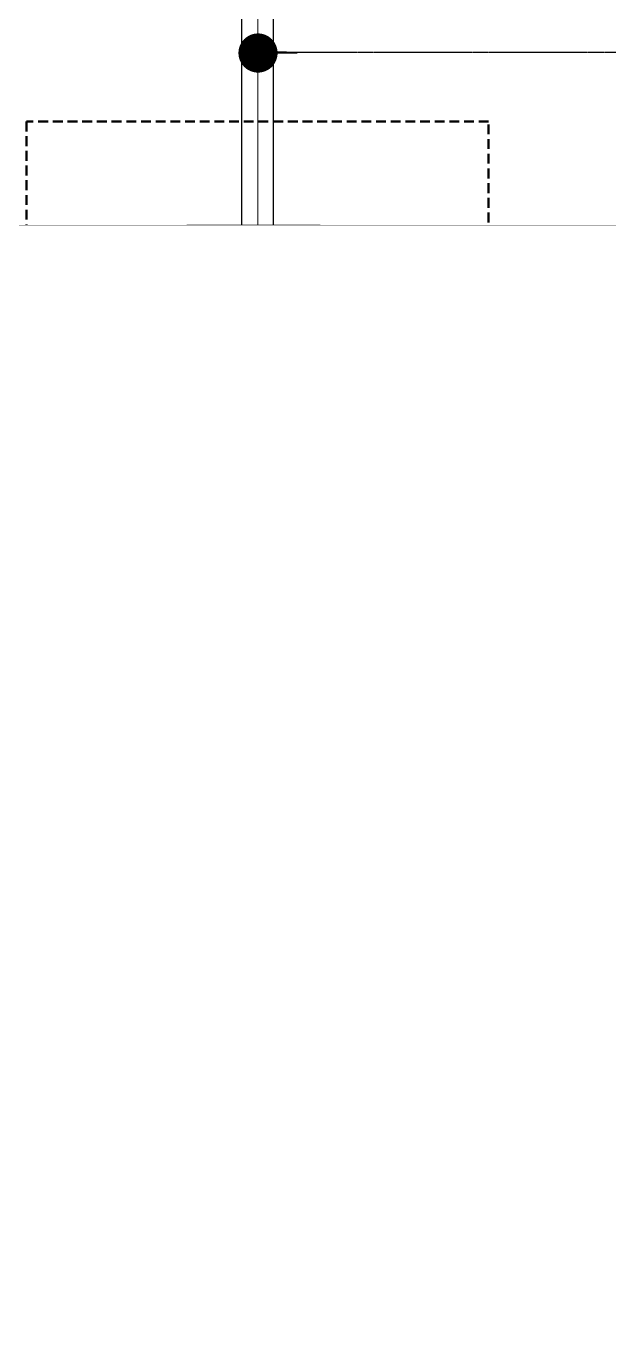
# Model space of a CAD drawing. Header units: centimetres. Extents: x -6122352 to 6876996, y -1694241 to 2592194.
# Drawn here: x 142010 to 145729, y -30747 to -22405 of the extents above; entities that cross this region are included whole.
import ezdxf
from ezdxf.xclip import XClip

# ---------------------------------------------------------------- set-up
doc = ezdxf.new("R2010")
doc.units = ezdxf.units.CM
doc.header["$MEASUREMENT"] = 0
doc.header["$XCLIPFRAME"] = 2
for name, pattern in [('DASHED2', [0.375, 0.25, -0.125]), ('XR-AR-END-SETTING OUT PLAN$0$23585-XR-AR-END-GROUND FLOOR$0$23261-XR-AR-SI-GF$0$HIDDEN', [0.375, 0.25, -0.125]), ('XR-AR-END-SETTING OUT PLAN$0$23585-XR-AR-END-GROUND FLOOR$0$945-4P-1-101-GROUND FLOOR PLAN$0$XR-MIDDLE-GROUND FLOOR PLAN$0$HIDDEN2', [0.1875, 0.125, -0.0625]), ('XR-AR-END-SETTING OUT PLAN$0$23585-XR-AR-END-GROUND FLOOR$0$XR-END-GROUND FLOOR PLAN$0$HIDDEN', [9.524999999999999, 6.35, -3.175]), ('XR-AR-END-SETTING OUT PLAN$0$23585-XR-AR-END-GROUND FLOOR$0$XR-END-GROUND FLOOR PLAN$0$HIDDEN2', [0.1875, 0.125, -0.0625]), ('XR-AR-MID-SETTING OUT FOR MASTER$0$23585-XR-AR-MID-GROUND FLOOR$0$23261-XR-AR-SI-GF$0$HIDDEN', [0.375, 0.25, -0.125]), ('XR-AR-MID-SETTING OUT FOR MASTER$0$23585-XR-AR-MID-GROUND FLOOR$0$945-4P-1-101-GROUND FLOOR PLAN$0$XR-MIDDLE-GROUND FLOOR PLAN$0$HIDDEN', [9.524999999999999, 6.35, -3.175]), ('XR-AR-MID-SETTING OUT FOR MASTER$0$23585-XR-AR-MID-GROUND FLOOR$0$945-4P-1-101-GROUND FLOOR PLAN$0$XR-MIDDLE-GROUND FLOOR PLAN$0$HIDDEN2', [0.1875, 0.125, -0.0625])]:
    doc.linetypes.add(name, pattern=pattern)
doc.layers.add('08-Compound Wall-4', color=7, linetype='Continuous', lineweight=25, true_color=0xff4405)
doc.layers.add('23585-XR-AR-DAMAC PLOT LIMITS$0$1-End units', color=7, linetype='Continuous', lineweight=5, true_color=0xf8991e)
for name, color, linetype, lineweight in [('23585-XR-AR-DAMAC PLOT LIMITS$0$1-Mid units', 41, 'Continuous', 5), ('@ Foundations', 4, 'DASHED2', 50), ('A-ANNO-TEXT', 3, 'Continuous', 25), ('XR-AR-END-SETTING OUT PLAN$0$23585-XR-AR-END-GROUND FLOOR$0$A-DOOR-FULL', 1, 'Continuous', 9), ('XR-AR-END-SETTING OUT PLAN$0$23585-XR-AR-END-GROUND FLOOR$0$A-FLOR-OVHD', 9, 'XR-AR-END-SETTING OUT PLAN$0$23585-XR-AR-END-GROUND FLOOR$0$23261-XR-AR-SI-GF$0$HIDDEN', 15), ('XR-AR-END-SETTING OUT PLAN$0$23585-XR-AR-END-GROUND FLOOR$0$A-GLAZ-SILL', 8, 'Continuous', 5), ('XR-AR-END-SETTING OUT PLAN$0$23585-XR-AR-END-GROUND FLOOR$0$A-GLAZ-WNDO', 232, 'Continuous', 9), ('XR-AR-END-SETTING OUT PLAN$0$23585-XR-AR-END-GROUND FLOOR$0$A-WALL', 7, 'Continuous', 30), ('XR-AR-END-SETTING OUT PLAN$0$23585-XR-AR-END-GROUND FLOOR$0$A-WALL-FNSH', 9, 'Continuous', 5), ('XR-AR-END-SETTING OUT PLAN$0$23585-XR-AR-END-GROUND FLOOR$0$S-COLS', 51, 'Continuous', 40), ('XR-AR-END-SETTING OUT PLAN$0$23585-XR-AR-END-GROUND FLOOR$0$S-COLS-PATT', 8, 'Continuous', 5), ('XR-AR-MID-SETTING OUT FOR MASTER$0$23585-XR-AR-MID-GROUND FLOOR$0$$A-GLAZ-WNDO', 232, 'Continuous', 9), ('XR-AR-MID-SETTING OUT FOR MASTER$0$23585-XR-AR-MID-GROUND FLOOR$0$$A-WALL', 1, 'Continuous', 5), ('XR-AR-MID-SETTING OUT FOR MASTER$0$23585-XR-AR-MID-GROUND FLOOR$0$A-DOOR', 31, 'Continuous', 5), ('XR-AR-MID-SETTING OUT FOR MASTER$0$23585-XR-AR-MID-GROUND FLOOR$0$A-DOOR-FULL', 1, 'Continuous', 9), ('XR-AR-MID-SETTING OUT FOR MASTER$0$23585-XR-AR-MID-GROUND FLOOR$0$A-FLOR-OVHD', 9, 'XR-AR-MID-SETTING OUT FOR MASTER$0$23585-XR-AR-MID-GROUND FLOOR$0$23261-XR-AR-SI-GF$0$HIDDEN', 15), ('XR-AR-MID-SETTING OUT FOR MASTER$0$23585-XR-AR-MID-GROUND FLOOR$0$A-FLOR-PATT', 8, 'Continuous', 5), ('XR-AR-MID-SETTING OUT FOR MASTER$0$23585-XR-AR-MID-GROUND FLOOR$0$A-GLAZ-SILL', 8, 'Continuous', 5), ('XR-AR-MID-SETTING OUT FOR MASTER$0$23585-XR-AR-MID-GROUND FLOOR$0$A-GLAZ-WNDO', 232, 'Continuous', 9), ('XR-AR-MID-SETTING OUT FOR MASTER$0$23585-XR-AR-MID-GROUND FLOOR$0$A-WALL', 7, 'Continuous', 30), ('XR-AR-MID-SETTING OUT FOR MASTER$0$23585-XR-AR-MID-GROUND FLOOR$0$A-WALL-FNSH', 9, 'Continuous', 5), ('XR-AR-MID-SETTING OUT FOR MASTER$0$23585-XR-AR-MID-GROUND FLOOR$0$S-COLS', 51, 'Continuous', 40)]:
    doc.layers.add(name, color=color, linetype=linetype, lineweight=lineweight)
for name, color, linetype in [('@MI-REF LAYER', 7, 'Continuous'), ('B_TH_4', 7, 'Continuous'), ('XR-AR-END-SETTING OUT PLAN$0$23585-XR-AR-END-GROUND FLOOR$0$A-Flor-Hral', 3, 'Continuous'), ('XR-AR-END-SETTING OUT PLAN$0$23585-XR-AR-END-GROUND FLOOR$0$A-Flor-Strs', 1, 'Continuous'), ('XR-AR-MID-SETTING OUT FOR MASTER$0$23585-XR-AR-MID-GROUND FLOOR$0$GS-HATCH-FLOOR TILE', 251, 'Continuous')]:
    doc.layers.add(name, color=color, linetype=linetype)

# ---------------------------------------------------------------- blocks, each defined once
blk = doc.blocks.new('23585-XR-AR-DAMAC PLOT LIMITS')
at = {"layer": '23585-XR-AR-DAMAC PLOT LIMITS$0$1-End units', "color": 251, "true_color": 0x636466}
blk.add_lwpolyline([(496519.7165000001, 2768974.1733), (496513.5336999996, 2768967.4255), (496495.8382999999, 2768983.638699999), (496502.0214999998, 2768990.3869)], close=True, dxfattribs=at)
at = {"layer": '23585-XR-AR-DAMAC PLOT LIMITS$0$1-Mid units', "color": 251, "true_color": 0x636466}
blk.add_lwpolyline([(496519.7165000001, 2768974.1733), (496502.0214999998, 2768990.3869), (496506.0749000004, 2768994.810699999), (496523.7701000003, 2768978.597100001)], close=True, dxfattribs=at)
blk = doc.blocks.new('A$Cf093b529')
at = {"layer": 'A-ANNO-TEXT'}
blk.add_blockref('23585-XR-AR-DAMAC PLOT LIMITS', (-495391.9901121984, -2768603.441896566), dxfattribs=at)
blk = doc.blocks.new('XR-AR-END-SETTING OUT PLAN$0$23585-XR-AR-END-GROUND FLOOR$0$XR-END-GROUND FLOOR PLAN$0$A$C69996ABC')
at = {"layer": 'XR-AR-END-SETTING OUT PLAN$0$23585-XR-AR-END-GROUND FLOOR$0$A-GLAZ-SILL'}
blk.add_line((0.2499999770720933, 0.9999993968456202), (0.249999977072207, 0.0999993968456252), dxfattribs=at)
at = {"layer": 'XR-AR-END-SETTING OUT PLAN$0$23585-XR-AR-END-GROUND FLOOR$0$A-GLAZ-WNDO'}
for p, q in [((-2.292778056300904e-08, 0.9999993968456202), (-2.292778056300904e-08, 0.9499993968456231)), ((0.2499999770720933, 0.9999993968456202), (-2.292778056300904e-08, 0.9999993968456202)), ((-2.292778056300904e-08, 0.9499993968456231), (0.1499999770722127, 0.9499993968456231)), ((-2.292778056300904e-08, 0.9499993968456231), (-2.292778056300904e-08, 0.1499993968456224)), ((0.1499999770722127, 0.9499993968456231), (0.1499999770722127, 0.9999993968456202)), ((0.1499999770722109, 0.999999396845622), (0.1499999770722127, 0.09999939684562342)), ((0.1499999770722127, 0.1499993968456224), (-2.292778056300904e-08, 0.1499993968456224)), ((-2.292787470992153e-08, 0.09999939684561099), (-2.292787470992153e-08, 0.1499993968456099)), ((0.249999977072207, 0.0999993968456252), (-2.292778056300904e-08, 0.0999993968456252)), ((0.1499999770722127, 0.0999993968456252), (0.1499999770722127, 0.1499993968456224))]:
    blk.add_line(p, q, dxfattribs=at)
blk.add_lwpolyline([(-2.292779299750691e-08, 0.9499993968456231), (-2.292779299750691e-08, 0.1499993968456224), (0.04999997707220416, 0.1499993968456224), (0.04999997707220416, 0.9499993968456231)], close=True, dxfattribs=at)
blk.add_lwpolyline([(0.04999997707215442, 0.0999993968456181), (-2.292784451185526e-08, 0.0999993968456181)], dxfattribs=at)
blk = doc.blocks.new('*U774')
for points in [[(91, -5.684341886080801e-14), (41, -5.684341886080801e-14), (41, 1021), (91, 1021)], [(0, 0), (38, -5.684341886080801e-14), (38, -50), (50, -50), (50, -122.2222222027232), (0, -122.2222222027232)], [(1100, 2.842170943040401e-14), (1062, -2.842170943040401e-14), (1062, -49.99999999999997), (1050, -49.99999999999997), (1050, -122.2222222027231), (1100, -122.2222222027231)]]:
    blk.add_lwpolyline(points, close=True)
at = {"color": 8, "linetype": 'XR-AR-END-SETTING OUT PLAN$0$23585-XR-AR-END-GROUND FLOOR$0$XR-END-GROUND FLOOR PLAN$0$HIDDEN2'}
blk.add_arc((41, -5.684341886080801e-14), 1021, 1.594950045944486e-15, 90, dxfattribs=at)
at = {"layer": 'XR-AR-END-SETTING OUT PLAN$0$23585-XR-AR-END-GROUND FLOOR$0$A-GLAZ-SILL', "linetype": 'XR-AR-END-SETTING OUT PLAN$0$23585-XR-AR-END-GROUND FLOOR$0$945-4P-1-101-GROUND FLOOR PLAN$0$XR-MIDDLE-GROUND FLOOR PLAN$0$HIDDEN2', "ltscale": 3}
blk.add_lwpolyline([(0, 0), (1100, 0), (1100, -122.2222222027231), (0, -122.2222222027231)], close=True, dxfattribs=at)
blk = doc.blocks.new('*U36')
at = {"linetype": 'XR-AR-END-SETTING OUT PLAN$0$23585-XR-AR-END-GROUND FLOOR$0$XR-END-GROUND FLOOR PLAN$0$HIDDEN', "ltscale": 0.2}
blk.add_lwpolyline([(672.4602830045783, 0, 0, 0, 0), (125, 0, 16.74478720384293, 16.74478720384293, 0), (62.5, -171.7173430863004, 16.74478720384293, 16.74478720384293, 0), (-62.5, 171.7173430863004, 16.74478720384293, 16.74478720384293, 0), (-125, 0, 0, 0, 0), (-771.7815950174963, 0, 0, 0, 0)], format="xyseb", dxfattribs=at)
blk = doc.blocks.new('XR-AR-END-SETTING OUT PLAN$0$23585-XR-AR-END-GROUND FLOOR$0$A$C75a8815d')
at = {"layer": 'XR-AR-END-SETTING OUT PLAN$0$23585-XR-AR-END-GROUND FLOOR$0$S-COLS', "color": 252, "lineweight": 30}
for points in [[(6049.942233800888, 3656.816101551056), (6049.942234039307, 2256.816101551056), (6249.942233562469, 2256.816101074219), (6249.942234039307, 3656.816101551056)], [(6049.980292320251, 1200.000025510788), (6049.980292320251, 2.503395080566406e-05), (6249.980292320251, 2.574920654296875e-05), (6249.98029255867, 1200.000025510788)]]:
    blk.add_lwpolyline(points, close=True, dxfattribs=at)
blk = doc.blocks.new('XR-AR-END-SETTING OUT PLAN')
at = {"layer": '08-Compound Wall-4', "ltscale": 100}
blk.add_lwpolyline([(9050.103267982602, 5499.998775005341), (9050.09251640737, 1499.998362064362), (9250.094742581248, 1499.998362064362), (9250.109640672803, 5500)], dxfattribs=at)
at = {"layer": 'XR-AR-END-SETTING OUT PLAN$0$23585-XR-AR-END-GROUND FLOOR$0$A-Flor-Hral', "color": 8}
for p, q in [((8050.101679697633, 11545.01038455963), (8050.101679816842, 12849.99880218506)), ((8000.101679816842, 11526.76096343994), (8000.101679638028, 12799.9988026619))]:
    blk.add_line(p, q, dxfattribs=at)
at = {"layer": 'XR-AR-END-SETTING OUT PLAN$0$23585-XR-AR-END-GROUND FLOOR$0$A-FLOR-OVHD', "color": 8, "ltscale": 5}
blk.add_lwpolyline([(8549.788042202592, 7912.670323371887), (9049.957647934556, 7912.670322418213), (9049.952654078603, 7412.671722888947), (8549.783047452569, 7412.671722888947)], close=True, dxfattribs=at)
for points in [[(9049.957647934556, 7912.670322418213), (8549.783047452569, 7412.671722888947)], [(8549.788042202592, 7912.670323371887), (9049.952654078603, 7412.671722888947)], [(8850.100989177823, 5750.000926971436), (9050.100988641381, 6550.001236915588)], [(8850.100989356637, 6550.001235961914), (9050.100988820195, 5750.000613689423)]]:
    blk.add_lwpolyline(points, dxfattribs=at)
at = {"layer": 'XR-AR-END-SETTING OUT PLAN$0$23585-XR-AR-END-GROUND FLOOR$0$A-Flor-Strs', "color": 8}
for p, q in [((7950.101679757237, 12799.99880218506), (7950.101679638028, 11508.51154327393)), ((8000.101679697633, 12469.9988026619), (7950.101679697633, 12469.9988026619)), ((8050.101679340005, 12469.9988026619), (9050.097712770104, 12469.99880218506)), ((8000.101679578424, 12189.9988026619), (7950.101679220796, 12189.99880313873)), ((8050.101679816842, 12189.99880218506), (9050.098278596997, 12189.99880218506)), ((8000.101679638028, 11909.9988026619), (7950.101679757237, 11909.99880218506)), ((8050.101679697633, 11909.99880218506), (9050.09884442389, 11909.99880218506)), ((8000.1016792804, 11629.99880218506), (7950.101679697633, 11629.9988026619)), ((8050.101679578424, 11629.9988026619), (8280.101679757237, 11629.9988026619))]:
    blk.add_line(p, q, dxfattribs=at)
at = {"layer": 'XR-AR-END-SETTING OUT PLAN$0$23585-XR-AR-END-GROUND FLOOR$0$A-Flor-Strs', "color": 8, "linetype": 'XR-AR-END-SETTING OUT PLAN$0$23585-XR-AR-END-GROUND FLOOR$0$XR-END-GROUND FLOOR PLAN$0$HIDDEN', "ltscale": 0.1}
for p, q in [((8280.101679757237, 11629.9988026619), (8413.821876481175, 11629.99880123138)), ((8500.024220243096, 11629.99880313873), (9050.1016792804, 11629.9988026619)), ((8000.101679101586, 9059.998802661896), (8000.101679816842, 11526.76096343994)), ((8050.101679995656, 9009.99880361557), (8050.101679697633, 11545.01038455963)), ((7950.101679638028, 11508.51154327393), (7950.101679220796, 8109.998775959015)), ((8000.101679101586, 11349.99880361557), (7950.101679578424, 11349.9988026619)), ((8050.101679816842, 11349.99880170822), (9050.101679578424, 11349.99880218506)), ((8000.101679936051, 11069.9988026619), (7950.101679638028, 11069.99880218506)), ((8050.101679161191, 11069.9988026619), (9050.101679518819, 11069.9988026619)), ((8000.101679876447, 10789.99880170822), (7950.101679697633, 10789.99880170822)), ((8050.101679161191, 10789.9988026619), (9050.101679936051, 10789.9988026619)), ((8000.101679340005, 10509.9988026619), (7950.101679697633, 10509.99880218506)), ((8050.1016792804, 10509.9988026619), (9050.10168005526, 10509.9988026619)), ((8000.101679936051, 10229.99880361557), (7950.101679161191, 10229.99880218506)), ((8050.101679697633, 10229.99880218506), (9030.10179080069, 10229.99880218506)), ((8000.1016792804, 9949.998801708221), (7950.101679161191, 9949.998803138733)), ((8050.101679876447, 9949.998803138733), (9030.102049306035, 9949.998802661896)), ((8050.10167939961, 9839.998801708221), (9030.10256792605, 9839.998803138733)), ((8000.101679101586, 9669.998802661896), (7950.101679220796, 9669.998802661896)), ((8050.101679995656, 9669.998802661896), (9030.10230870545, 9669.998801708221)), ((8000.101679638028, 9389.99880361557), (7950.101679816842, 9389.998801708221)), ((8050.101679220796, 9389.998803138733), (9030.10256780684, 9389.998802661896)), ((8000.1016792804, 9109.998802185059), (7950.101679697633, 9109.998802661896)), ((8050.101679518819, 9109.998801708221), (9030.102826371789, 9109.998802185059)), ((7950.101679816842, 9059.998802185059), (8000.101679101586, 9059.998802661896)), ((7950.101679757237, 9009.998802185059), (8050.101679995656, 9009.99880361557)), ((7950.101679220796, 8209.998776435852), (9050.101679340005, 8209.998775959015)), ((7950.101679578424, 8159.998775959015), (9050.101679757237, 8159.998775959015)), ((7950.101679697633, 8109.998775482178), (9050.101679220796, 8109.998776435852))]:
    blk.add_line(p, q, dxfattribs=at)
at = {"layer": 'XR-AR-END-SETTING OUT PLAN$0$23585-XR-AR-END-GROUND FLOOR$0$A-Flor-Strs', "color": 8}
for points in [[(8550.099979057908, 12189.9988026619), (8550.099979355931, 13299.9988026619), (7110.101679578424, 13299.9988026619)], [(8413.821876481175, 11629.99880123138), (8500.101679578424, 11629.99880218506)]]:
    blk.add_lwpolyline(points, dxfattribs=at)
at = {"layer": 'XR-AR-END-SETTING OUT PLAN$0$23585-XR-AR-END-GROUND FLOOR$0$A-Flor-Strs', "color": 8, "const_width": 19.99999999999999}
blk.add_lwpolyline([(8325.09997971356, 12329.9988026619), (8550.099979057908, 12189.9988026619), (8775.099979296327, 12329.9988026619)], dxfattribs=at)
at = {"layer": 'XR-AR-END-SETTING OUT PLAN$0$23585-XR-AR-END-GROUND FLOOR$0$A-WALL', "color": 8}
for p, q in [((8100.103449121118, 6650.001530170441), (9250.102083936334, 6650.001235961914)), ((8100.103448942304, 6649.995383739471), (8100.103448823094, 6549.995381832123)), ((8750.100989356637, 5750.00088596344), (8750.10135139525, 6650.001235485077)), ((9250.102083936334, 6650.001235961914), (9250.10342015326, 5500.000282287598)), ((8100.103448823094, 6549.995381832123), (8750.10098965466, 6549.995383262634)), ((8700.105231657624, 5750.00093126297), (8750.100989356637, 5750.00088596344)), ((8700.105231955647, 5500.000931739807), (8700.105231657624, 5750.00093126297)), ((9250.10342015326, 5500.000282287598), (8700.105231955647, 5500.000931739807)), ((9050.103268936276, 5500.000613689423), (9050.103544667363, 5500.000606536865))]:
    blk.add_line(p, q, dxfattribs=at)
for points in [[(9250.102083459496, 6650.001490592957), (9050.100989297032, 6650.001235485077), (9050.10098965466, 8750.000639915466), (6850.11106570065, 8750.002635478973), (6850.111066058278, 8700.0026679039), (6750.111065879464, 8700.002668380737), (6750.111065879464, 8750.000871658325), (6650.111065939069, 8750.000871658325), (6650.111065283418, 8850.002022743225), (6950.111065164208, 8850.002250671387), (6950.111065879464, 8899.99970960617), (7050.111065879464, 8899.99970817566), (7050.11106570065, 8850.002797603607), (9050.099628582597, 8850.000640392303), (9050.10098899901, 10349.9981546402), (7050.11106581986, 10349.99975156784), (7050.111065998673, 9799.999710083008), (6950.11106570065, 9799.999708652496), (6950.112433806062, 10550.00580835342), (7050.108891561627, 10550.00580835342), (7050.104876235127, 10449.99988079071), (9050.099116638303, 10449.9981546402), (9049.948119357228, 19523.36598014832), (9249.950268521905, 19523.36597967148)], [(3250.129348710179, 5499.998108386993), (7760.105232134461, 5500.00174665451), (7760.105232253671, 5750.00045633316), (3250.129348531365, 5749.997789859772)]]:
    blk.add_lwpolyline(points, close=True, dxfattribs=at)
for points in [[(9050.097692385316, 10449.99815511703), (9050.097612991929, 10349.99815368652)], [(9050.100989297032, 5750.000905513763), (8850.100989177823, 5750.000926971436), (8850.100989356637, 6550.001235961914), (9050.100988641381, 6550.001236915588), (9050.100989297032, 5750.000905513763)]]:
    blk.add_lwpolyline(points, dxfattribs=at)
at = {"layer": 'XR-AR-END-SETTING OUT PLAN$0$23585-XR-AR-END-GROUND FLOOR$0$A-WALL-FNSH', "color": 8}
for p, q in [((9030.101671114564, 8730.002635002136), (6870.111066117883, 8730.002635478973)), ((9030.100997403264, 6670.001235961914), (9030.101671114564, 8730.002635002136)), ((8080.103449121118, 6670.001235485077), (9030.100997403264, 6670.001235961914)), ((8080.103449121118, 6670.001235485077), (8080.103449121118, 6529.995382785797)), ((8080.103449121118, 6529.995382785797), (8730.100987806916, 6529.995383262634)), ((8730.100989297032, 5770.000855922699), (8730.100987806916, 6529.995383262634)), ((8680.105232074857, 5770.000784397125), (8730.100989297032, 5770.000855922699)), ((8680.105231896043, 5650.000813007355), (8680.105232074857, 5770.000784397125))]:
    blk.add_line(p, q, dxfattribs=at)
for points in [[(6981.517476037145, 9799.999709129333), (7070.111065760255, 9799.999709129333), (7070.111065641046, 10329.99975156784), (9030.101697996259, 10329.99975156784), (9030.103048160672, 8870.000639915466), (7070.11106581986, 8870.000638961792), (7070.111065879464, 8899.999708652496), (7050.110617592931, 8899.999709129333)], [(6850.11106570065, 7800.002666950226), (6870.111065641046, 7800.002668380737), (6870.111066237092, 7770.002596378326), (7470.109485939145, 7770.002596378326), (7470.10947497189, 5770.000277042389), (7780.105232134461, 5770.001747131348), (7780.105232253671, 5650.000813484192)]]:
    blk.add_lwpolyline(points, dxfattribs=at)
at = {"color": 8, "xscale": 1000.000000000054, "yscale": 1000.000000000054, "zscale": 1000.000000000054, "rotation": 90}
blk.add_blockref('XR-AR-END-SETTING OUT PLAN$0$23585-XR-AR-END-GROUND FLOOR$0$XR-END-GROUND FLOOR PLAN$0$A$C69996ABC', (8780.104629173875, 5500.000836372375), dxfattribs=at)
at = {"layer": 'XR-AR-END-SETTING OUT PLAN$0$23585-XR-AR-END-GROUND FLOOR$0$A-DOOR-FULL', "color": 8, "rotation": 270}
for p, xscale, yscale, zscale in [((7050.108891561627, 10550.00580835342), -0.8181818181818169, 0.8181818181818169, 0.8181818181818167), ((7050.111065879464, 8899.99970817566), -0.8181818181818169, 0.8181818181818169, 0.8181818181818167), ((6850.111066058278, 8700.0026679039), 0.8181818181818152, 0.8181818181818152, 0.8181818181818152)]:
    blk.add_blockref('*U774', p, dxfattribs=dict(at, xscale=xscale, yscale=yscale, zscale=zscale))
at = {"layer": 'XR-AR-END-SETTING OUT PLAN$0$23585-XR-AR-END-GROUND FLOOR$0$A-FLOR-OVHD', "color": 8, "xscale": -0.999999999999999, "rotation": 199.9831065219304}
blk.add_blockref('*U36', (8500.047801986337, 11709.97920942307), dxfattribs=at)
at = {"layer": 'XR-AR-END-SETTING OUT PLAN$0$23585-XR-AR-END-GROUND FLOOR$0$S-COLS-PATT', "color": 8}
blk.add_blockref('XR-AR-END-SETTING OUT PLAN$0$23585-XR-AR-END-GROUND FLOOR$0$A$C75a8815d', (3000.129344239831, 5499.998310089111), dxfattribs=at)
blk = doc.blocks.new('END UNIT')
at = {"xscale": 0.001, "yscale": 0.001, "zscale": 0.001}
blk.add_blockref('XR-AR-END-SETTING OUT PLAN', (-9.150201729830158, 0), dxfattribs=at)
blk = doc.blocks.new('XR-AR-MID-SETTING OUT FOR MASTER$0$23585-XR-AR-MID-GROUND FLOOR$0$945-4P-1-101-GROUND FLOOR PLAN$0$XR-MIDDLE-CAR PARK HATCH')
at = {"layer": 'XR-AR-MID-SETTING OUT FOR MASTER$0$23585-XR-AR-MID-GROUND FLOOR$0$A-FLOR-PATT'}
blk.add_lwpolyline([(9250.002853021142, 100.0129149327577), (9249.99679574091, 5500.000000009181), (15050.00005108526, 5502.664669244065), (15050.00005108526, 100.450321876061)], close=True, dxfattribs=at)
blk = doc.blocks.new('*U773')
for points in [[(91, -5.684341886080801e-14), (41, -5.684341886080801e-14), (41, 1021), (91, 1021)], [(0, 0), (38, -5.684341886080801e-14), (38, -50), (50, -50), (50, -122.2246979483663), (0, -122.2246979483663)], [(1100, 2.842170943040401e-14), (1062, -2.842170943040401e-14), (1062, -49.99999999999997), (1050, -49.99999999999997), (1050, -122.2246979483662), (1100, -122.2246979483662)]]:
    blk.add_lwpolyline(points, close=True)
at = {"color": 8, "linetype": 'XR-AR-MID-SETTING OUT FOR MASTER$0$23585-XR-AR-MID-GROUND FLOOR$0$945-4P-1-101-GROUND FLOOR PLAN$0$XR-MIDDLE-GROUND FLOOR PLAN$0$HIDDEN2'}
blk.add_arc((41, -5.684341886080801e-14), 1021, 1.594950045944486e-15, 90, dxfattribs=at)
at = {"layer": 'XR-AR-MID-SETTING OUT FOR MASTER$0$23585-XR-AR-MID-GROUND FLOOR$0$A-GLAZ-SILL', "linetype": 'XR-AR-MID-SETTING OUT FOR MASTER$0$23585-XR-AR-MID-GROUND FLOOR$0$945-4P-1-101-GROUND FLOOR PLAN$0$XR-MIDDLE-GROUND FLOOR PLAN$0$HIDDEN2', "ltscale": 3}
blk.add_lwpolyline([(0, 0), (1100, 0), (1100, -122.2246979483662), (0, -122.2246979483662)], close=True, dxfattribs=at)
blk = doc.blocks.new('XR-AR-MID-SETTING OUT FOR MASTER$0$23585-XR-AR-MID-GROUND FLOOR$0$945-4P-1-101-GROUND FLOOR PLAN$0$XR-MIDDLE-GROUND FLOOR PLAN$0$A$C70344426')
at = {"layer": 'XR-AR-MID-SETTING OUT FOR MASTER$0$23585-XR-AR-MID-GROUND FLOOR$0$A-GLAZ-SILL'}
blk.add_line((0.2499999770719823, 2.649999396845162), (0.2499999770722034, -6.03154830969288e-07), dxfattribs=at)
at = {"layer": 'XR-AR-MID-SETTING OUT FOR MASTER$0$23585-XR-AR-MID-GROUND FLOOR$0$A-GLAZ-WNDO'}
for p, q in [((-2.292779743839901e-08, 2.649999396845162), (-2.292779743839901e-08, 2.599999396845165)), ((-2.292779743839901e-08, 2.649999396845162), (0.2499999770719823, 2.649999396845162)), ((-2.292779743839901e-08, 2.599999396845165), (0.14999997707221, 2.599999396845165)), ((0.14999997707221, 2.599999396845165), (0.14999997707221, 2.649999396845162)), ((0.14999997707221, 2.599999396845165), (0.1499999770722091, -6.031548327456449e-07)), ((-2.29277832275443e-08, 1.799999396845166), (-2.29277832275443e-08, 1.749999396845167)), ((0.14999997707221, 1.799999396845166), (-2.29277832275443e-08, 1.799999396845166)), ((0.14999997707221, 1.749999396845167), (0.14999997707221, 1.799999396845166)), ((-2.29277832275443e-08, 1.749999396845167), (0.14999997707221, 1.749999396845167)), ((-2.29277832275443e-08, 0.8999993968451641), (-2.292778233936588e-08, 0.8499993968451669)), ((0.14999997707221, 0.8999993968451641), (-2.29277832275443e-08, 0.8999993968451641)), ((-2.292778233936588e-08, 0.8499993968451669), (0.14999997707221, 0.8499993968451669)), ((-2.292778233936588e-08, 0.8499993968451669), (-2.292778233936588e-08, 0.04999939684516619)), ((0.14999997707221, 0.8499993968451669), (0.14999997707221, 0.8999993968451641)), ((0.1499999770722091, 0.04999939684516619), (-2.292778233936588e-08, 0.04999939684516619)), ((-2.29278782626352e-08, -6.031548451801427e-07), (-2.29278782626352e-08, 0.04999939684515198)), ((0.1499999770722091, -6.03154830969288e-07), (0.1499999770722091, 0.04999939684516619)), ((0.2499999770722034, -6.03154830969288e-07), (-2.292778233936588e-08, -6.03154830969288e-07))]:
    blk.add_line(p, q, dxfattribs=at)
blk.add_lwpolyline([(0.04999997707220061, 1.799999396845166), (0.04999997707219972, 2.599999396845165), (-2.292779743839901e-08, 2.599999396845165), (-2.292779566204217e-08, 0.8999993968451641), (0.0499999770722015, 0.8999993968451641), (0.04999997707220061, 1.749999396845167)], dxfattribs=at)
blk.add_lwpolyline([(-2.292779566204217e-08, 0.8499993968451669), (-2.292779655022059e-08, 0.04999939684516619), (0.04999997707220061, 0.04999939684516619), (0.0499999770722015, 0.8499993968451669)], close=True, dxfattribs=at)
blk = doc.blocks.new('XR-AR-MID-SETTING OUT FOR MASTER$0$23585-XR-AR-MID-GROUND FLOOR$0$945-4P-1-101-GROUND FLOOR PLAN$0$XR-MIDDLE-GROUND FLOOR PLAN$0$A$C2DB306E2')
at = {"layer": 'XR-AR-MID-SETTING OUT FOR MASTER$0$23585-XR-AR-MID-GROUND FLOOR$0$A-DOOR-FULL'}
for p, q in [((0.1500002073711251, 1.24999990754791), (0.05000020737113076, 1.24999990754791)), ((0.05000020737113076, 1.24999990754791), (0.05000020737113076, 1.199999907547909)), ((0.05000020737113076, 1.199999907547909), (0.1500002073711251, 1.199999907547909)), ((0.1500002073711251, 1.199999907547909), (0.1500002073711251, 1.24999990754791)), ((2.073711318217875e-07, 0.7999999075479082), (2.073711318217875e-07, -9.245209264818754e-08)), ((2.073711318217875e-07, 0.7999999075479082), (0.04000020737113097, 0.7999999075479082)), ((0.04000020737113097, 0.7999999075479082), (0.04000020737113452, -9.245209264818754e-08)), ((0.05000020737113253, 0.3499999075479089), (0.05000020737113253, 0.3999999075479096)), ((0.05000020737113253, 0.3999999075479096), (0.1500002073711322, 0.399999907547908)), ((0.1500002073711322, 0.3499999075479073), (0.05000020737113253, 0.3499999075479089)), ((0.1500002073711322, 0.399999907547908), (0.1500002073711322, 0.3499999075479073)), ((2.073711318217875e-07, -9.245209264818754e-08), (0.04000020737113452, -9.245209264818754e-08))]:
    blk.add_line(p, q, dxfattribs=at)
at = {"layer": 'XR-AR-MID-SETTING OUT FOR MASTER$0$23585-XR-AR-MID-GROUND FLOOR$0$A-GLAZ-SILL', "linetype": 'XR-AR-MID-SETTING OUT FOR MASTER$0$23585-XR-AR-MID-GROUND FLOOR$0$945-4P-1-101-GROUND FLOOR PLAN$0$XR-MIDDLE-GROUND FLOOR PLAN$0$HIDDEN2', "ltscale": 3}
for p, q in [((0.05000020737113076, 1.199999907547909), (0.05000020737113431, 0.399999907547908)), ((0.1500002073711251, 1.199999907547909), (0.1500002073711304, 0.3999999075479083))]:
    blk.add_line(p, q, dxfattribs=at)
blk = doc.blocks.new('XR-AR-MID-SETTING OUT FOR MASTER$0$23585-XR-AR-MID-GROUND FLOOR$0$945-4P-1-101-GROUND FLOOR PLAN$0$XR-MIDDLE-GROUND FLOOR PLAN$0$WRFWF')
at = {"layer": 'XR-AR-MID-SETTING OUT FOR MASTER$0$23585-XR-AR-MID-GROUND FLOOR$0$A-FLOR-OVHD', "linetype": 'XR-AR-MID-SETTING OUT FOR MASTER$0$23585-XR-AR-MID-GROUND FLOOR$0$945-4P-1-101-GROUND FLOOR PLAN$0$XR-MIDDLE-GROUND FLOOR PLAN$0$HIDDEN', "ltscale": 0.1}
for p, q in [((9250.00889430586, 14089.9999996908), (9250.008894346622, 9909.449274283641)), ((10350.00889432596, 14089.44927426482), (9250.008894305867, 14089.44927426484)), ((10350.00889432159, 13809.44927426483), (9250.008894308598, 13809.44927426484)), ((10350.00889431722, 13529.44927426483), (9250.008894311328, 13529.44927426484)), ((10350.00889431286, 13249.44927426483), (9250.008894314058, 13249.44927426484)), ((10350.00889431286, 12969.44927426484), (9250.008894314054, 12969.44927426485)), ((10350.00889431285, 12689.44927426484), (9250.00889431405, 12689.44927426486)), ((10350.00889431285, 12409.44927426485), (9250.008894314047, 12409.44927426486)), ((10350.00889431284, 12129.44927426485), (9250.008894314044, 12129.44927426487)), ((10350.00889431284, 11849.44927426486), (9250.00889431404, 11849.44927426487)), ((10350.00889431284, 11569.44927426486), (9250.008894314036, 11569.44927426488)), ((10350.00889431283, 11289.44927426487), (9250.00889431403, 11289.44927426488)), ((10350.00889431283, 11009.44927426487), (9250.008894314027, 11009.44927426489)), ((10350.00889432794, 11009.4492742833), (10350.00889432794, 9909.449274272882)), ((10350.00889432794, 9909.449274272882), (9250.008894346622, 9909.449274283641))]:
    blk.add_line(p, q, dxfattribs=at)
blk.add_lwpolyline([(10350.00889430916, 14369.99999969173), (10350.00889431698, 11009.4492742833)], dxfattribs=at)
blk = doc.blocks.new('XR-AR-MID-SETTING OUT FOR MASTER$0$23585-XR-AR-MID-GROUND FLOOR$0$A$C08698786')
at = {"layer": 'XR-AR-MID-SETTING OUT FOR MASTER$0$23585-XR-AR-MID-GROUND FLOOR$0$S-COLS', "color": 252, "lineweight": 30}
for points in [[(-100.029412984848, 9156.81441116333), (-100.029412984848, 7756.814410686493), (99.97058701515198, 7756.81441116333), (99.97058701515198, 9156.814410686493)], [(-99.99135446548462, 6699.998335123062), (-99.99135446548462, 5499.998335123062), (100.0086455345154, 5499.998334884644), (100.0086455345154, 6699.998334646225)]]:
    blk.add_lwpolyline(points, close=True, dxfattribs=at)
blk = doc.blocks.new('XR-AR-MID-SETTING OUT FOR MASTER')
at = {"layer": 'XR-AR-MID-SETTING OUT FOR MASTER$0$23585-XR-AR-MID-GROUND FLOOR$0$A-WALL', "color": 8}
for points in [[(99.99999931454659, 19472.65428209305), (-99.99999925494194, 19472.65428256989), (-99.998236566782, 5500.00000667572), (100.0017631351948, 5500.000006198883), (99.9995484650135, 8850.141927242279), (1100.048611491919, 8850.10940027237), (1100.048611015081, 8950.109399795532), (100.03925588727, 8950.072475910187), (100.0088088810444, 10949.9982419014), (2099.951952844858, 10949.99824142456), (2099.998660355806, 9950.143901348114), (2199.988806992769, 9950.143900871277), (2200.057162195444, 11149.97698402405), (2100.075846284628, 11149.97698354721), (2100.039519578218, 11049.97698402405), (100.0088088810444, 11049.99824142456)], [(2200.013650625944, 13652.63605213165), (2200.017217665911, 13652.6360502243), (2200.024336546659, 13852.63604974747), (1199.974533885717, 13852.65850543976), (1199.974534541368, 13752.66171360016), (1850.013650208712, 13752.64729642868), (1850.013650685549, 13102.64278697968), (2100.128742069006, 13102.63829755783), (2100.128742545843, 12652.63829708099), (1949.986809521914, 12652.64009141922), (1949.9868093431, 12552.35255002975), (2100.055755704641, 12552.35255050659), (2100.016017049551, 12049.97720527649), (2199.959899276495, 12049.97720527649), (2199.999632865191, 13202.6360502243), (2050.003180772066, 13202.63829612732), (2050.012347489595, 13652.63829517365), (2200.019845813513, 13652.63604927063)], [(2100.104106515646, 8950.142809391022), (2099.943570882082, 9050.155592918396), (2199.988806694746, 9050.153767585754), (2199.989685982466, 8950.146322250366), (2300.031373292208, 8950.151598453522), (2300.031373888254, 8850.08178806305), (2000.048611432314, 8850.14280796051), (2000.048610955477, 8950.14280796051)], [(99.9999164044857, 5750.000005722046), (399.9999158680439, 5750.00000667572), (399.9998005926609, 5499.999855995178), (99.99991658329964, 5500.000007152557)]]:
    blk.add_lwpolyline(points, close=True, dxfattribs=at)
blk.add_lwpolyline([(2100.039519578218, 11049.97698402405), (2100.039519578218, 10949.99824142456)], dxfattribs=at)
at = {"layer": 'XR-AR-MID-SETTING OUT FOR MASTER$0$23585-XR-AR-MID-GROUND FLOOR$0$A-WALL-FNSH', "color": 8}
for points in [[(2080.02239587903, 10929.99824142456), (119.995479375124, 10929.99824142456), (119.9793129861355, 8972.785739421844), (1100.04861047864, 8972.787498474121), (1100.048610597849, 8952.787498474121)], [(2099.966006189585, 9949.988984107971), (2079.984055787325, 9949.990225315094), (2080.02239587903, 10929.99824142456)]]:
    blk.add_lwpolyline(points, dxfattribs=at)
at = {"layer": '08-Compound Wall-4', "ltscale": 100}
blk.add_blockref('XR-AR-MID-SETTING OUT FOR MASTER$0$23585-XR-AR-MID-GROUND FLOOR$0$945-4P-1-101-GROUND FLOOR PLAN$0$XR-MIDDLE-CAR PARK HATCH', (-9150.000085264444, 0.1875896453857422), dxfattribs=at)
at = {"layer": 'XR-AR-MID-SETTING OUT FOR MASTER$0$23585-XR-AR-MID-GROUND FLOOR$0$$A-GLAZ-WNDO', "color": 8, "xscale": -1000.000000000001, "yscale": 1000.000000000001, "zscale": 1000.000000000001, "rotation": 270}
blk.add_blockref('XR-AR-MID-SETTING OUT FOR MASTER$0$23585-XR-AR-MID-GROUND FLOOR$0$945-4P-1-101-GROUND FLOOR PLAN$0$XR-MIDDLE-GROUND FLOOR PLAN$0$A$C70344426', (400.0005185902119, 5499.999113082886), dxfattribs=at)
at = {"layer": 'XR-AR-MID-SETTING OUT FOR MASTER$0$23585-XR-AR-MID-GROUND FLOOR$0$$A-WALL', "color": 8}
blk.add_blockref('XR-AR-MID-SETTING OUT FOR MASTER$0$23585-XR-AR-MID-GROUND FLOOR$0$945-4P-1-101-GROUND FLOOR PLAN$0$XR-MIDDLE-GROUND FLOOR PLAN$0$WRFWF', (-9150.000085562468, -796.7907695770264), dxfattribs=at)
at = {"layer": 'XR-AR-MID-SETTING OUT FOR MASTER$0$23585-XR-AR-MID-GROUND FLOOR$0$A-DOOR', "color": 8, "xscale": -1000.000000000001, "yscale": 1000.000000000001, "zscale": 1000.000000000001, "rotation": 270}
blk.add_blockref('XR-AR-MID-SETTING OUT FOR MASTER$0$23585-XR-AR-MID-GROUND FLOOR$0$945-4P-1-101-GROUND FLOOR PLAN$0$XR-MIDDLE-GROUND FLOOR PLAN$0$A$C2DB306E2', (750.048703700304, 8800.109192848206), dxfattribs=at)
at = {"layer": 'XR-AR-MID-SETTING OUT FOR MASTER$0$23585-XR-AR-MID-GROUND FLOOR$0$A-DOOR-FULL', "color": 8, "xscale": 0.8181820445283869, "yscale": 0.8181820445283869, "zscale": 0.8181820445283869, "rotation": 90}
for p in [(2100.065477222204, 11149.97698354721), (2099.986753255129, 9050.14365196228)]:
    blk.add_blockref('*U773', p, dxfattribs=at)
at = {"layer": 'XR-AR-MID-SETTING OUT FOR MASTER$0$23585-XR-AR-MID-GROUND FLOOR$0$GS-HATCH-FLOOR TILE', "color": 8}
blk.add_blockref('XR-AR-MID-SETTING OUT FOR MASTER$0$23585-XR-AR-MID-GROUND FLOOR$0$A$C08698786', (-1.490116119384766e-07, 0), dxfattribs=at)
blk = doc.blocks.new('MID UNIT')
at = {"xscale": 0.001, "yscale": 0.001, "zscale": 0.001}
blk.add_blockref('XR-AR-MID-SETTING OUT FOR MASTER', (0, 0), dxfattribs=at)
blk = doc.blocks.new('TH_4')
at = {"xscale": -1}
blk.add_blockref('END UNIT', (495826.3053798428, 2769130.514097063), dxfattribs=at)
blk.add_blockref('MID UNIT', (495826.3053798475, 2769130.514097063), dxfattribs=at)
blk = doc.blocks.new('A$C780da55d')
at = {"layer": 'B_TH_4', "xscale": 1.000039159572381, "yscale": 1.000039159572381, "zscale": 1.000039159572381}
blk.add_blockref('TH_4', (-495814.0704651335, -2769239.302089663), dxfattribs=at)
blk = doc.blocks.new('23585-XR-AR-MALDIVE-2$0$TH_4')
blk.add_blockref('A$C780da55d', (495794.655359471, 2769130.864096801))
at = {"layer": '@ Foundations', "linetype": 'DASHED2', "ltscale": 0.25}
blk.add_lwpolyline([(495827.7803292943, 2769140.401759291), (495824.8303292943, 2769140.401759291), (495824.8303292943, 2769135.35175929), (495827.7803292943, 2769135.35175929)], close=True, dxfattribs=at)
blk = doc.blocks.new('_Dot')
at = {"color": 0, "linetype": 'ByBlock', "lineweight": -2}
blk.add_line((-0.5, 0), (-1, 0), dxfattribs=at)
at = {"color": 0, "linetype": 'ByBlock', "const_width": 0.5}
blk.add_lwpolyline([(-0.25, 0, 1), (0.25, 0, 1)], format="xyb", close=True, dxfattribs=at)

msp = doc.modelspace()

# ---------------------------------------------------------------- hatches: boundary and pattern name
at = {"layer": '@MI-REF LAYER'}
h = msp.add_hatch(dxfattribs=at)
h.set_pattern_fill('ANSI31', color=256, scale=1999.999998458916, angle=186.7183412143764)
h.set_pattern_definition([(231.7183412143764, (-2377109729.195271, -1504175463.930205), (196.2436825049419, -154.8819453021617), [])])
h.paths.add_polyline_path([(173637.0869775118, -37949.32877335549), (167386.8413807879, -37949.37531380878), (167386.9737882378, -37648.74568145981), (143585.5400450877, -37648.92291633073), (143585.6769294339, -37949.55254705408), (137335.4313334406, -37949.59908999035), (137335.3697368986, -23675.76798647625), (173636.9359965053, -23675.49767068315)])

# ---------------------------------------------------------------- block references
at = {"layer": '@MI-REF LAYER', "xscale": 1000, "yscale": 1000, "zscale": 1000, "rotation": 312.4882903633292}
msp.add_blockref('A$Cf093b529', (-891608.7329339073, 539022.7201118186), dxfattribs=at)

# ---------------------------------------------------------------- next in the draw order: block references
at = {"layer": '@MI-REF LAYER'}
ref = msp.add_blockref('23585-XR-AR-MALDIVE-2$0$TH_4', (495949172.1971557, 2769116030.608025), dxfattribs=dict(at, xscale=1000, yscale=1000, zscale=1000, rotation=180.0004266472492))
XClip(ref).set_block_clipping_path([(495793.21268222714, 2769130.5182449548), (495835.2553357263, 2769130.5117717395), (495835.2591759865, 2769154.440407738), (495826.3071482759, 2769154.4120021537), (495820.30700588087, 2769154.4132245434), (495814.30714883376, 2769154.4144345364), (495808.3071463499, 2769154.415509443), (495802.3071416123, 2769154.4165843492), (495793.2169511025, 2769154.458260442)])

# ---------------------------------------------------------------- next in the draw order: linework, layer by layer
at = {"layer": '@MI-REF LAYER', "linetype": 'DASHED2', "extrusion": (4.964743170592772e-13, -6.924064988280795e-09, 1), "elevation": 20.83403204838073}
msp.add_lwpolyline([(143489.7842149963, -22569.54806838958), (156403.8875631911, -22571.84482347796), (156909.9806004564, -23308.37999515859)], dxfattribs=at)
at = {"layer": '@MI-REF LAYER', "const_width": 5}
msp.add_lwpolyline([(173636.9359964716, -23675.49767064632), (173637.0869772836, -37949.32877353992), (167386.8413804983, -37949.3753140686), (167386.9737881201, -37648.74568161801), (143585.5400449543, -37648.92291641869), (143585.6769293737, -37949.55254715248), (137335.431333435, -37949.59908998422), (137335.3697366539, -23675.76798670035)], close=True, dxfattribs=at)

# ---------------------------------------------------------------- next in the draw order: block references
at = {"layer": '@MI-REF LAYER', "extrusion": (1.226161353367221e-11, -6.924054149214621e-09, 1), "xscale": 250, "yscale": 250, "zscale": 250, "rotation": 180.0566063726187}
msp.add_blockref('_Dot', (143489.8614721159, -22576.08825816492, 0.0001580774748043536), dxfattribs=at)

# ---------------------------------------------------------------- next in the draw order: wipeouts: each hides what was drawn before it
at = {"color": 10}
msp.add_wipeout([(173637.08697751185, -37949.32877335549), (167386.84138078793, -37949.37531380877), (167386.97378823784, -37648.74568145981), (143585.54004508778, -37648.922916330725), (143585.676929434, -37949.55254705409), (137335.43133344065, -37949.59908999034), (137335.36973689863, -23675.767986476258), (173636.93599650534, -23675.49767068315)], dxfattribs=at).dxf.layer = '@MI-REF LAYER'

# ---------------------------------------------------------------- next in the draw order: wipeouts: each hides what was drawn before it
msp.add_wipeout([(145249.70219935663, -24242.19525345072), (138280.2186561201, -24249.149842696002), (138283.9107472659, -27949.148001438138), (145253.39429076525, -27942.19341247982), (145249.7022012341, -24242.19525550044)], dxfattribs=at).dxf.layer = '@MI-REF LAYER'

doc.saveas('drawing.dxf')
